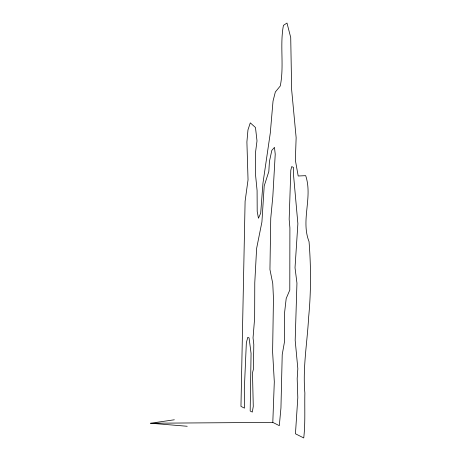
<?xml version="1.0" encoding="UTF-8"?>
<svg xmlns="http://www.w3.org/2000/svg" width="461" height="461" viewBox="0 0 461 461"><rect width="100%" height="100%" fill="white"/><g stroke="black" fill="none" stroke-linecap="round" stroke-linejoin="round"><path stroke-width="0.69" d="M272.803 422.391L274.307 381.754L272.612 351.847L273.454 298.279L272.762 283.538L269.944 269.524L270.751 218.249L272.831 196.415L275.229 154.17L274.468 147.359L271.817 150.395L269.42 161.529L268.826 171.515L264.211 185.904L261.911 222.029L256.616 248.416L254.777 282.714L254.656 317.877L253.043 337.89L253.804 344.448L253.417 369.192L252.49 372.84L253.268 406.395L252.311 412.082L250.179 411.016L251.061 353.351L249.084 337.959L247.793 337.308L246.353 342.753L244.313 389.551L244.457 408.135L240.959 406.377L245.102 201.232L248.041 179.83L246.9 141.976L247.96 129.91L250.294 122.856L255.48 127.524L257.002 140.887L255.521 152.482L255.596 175.399L257.088 190.554L257.198 211.432L258.442 218.232L260.69 213.189L262.954 183.219L270.302 132.924L273.027 101.126L275.338 92.004L280.259 85.994C284.328 66.096 279.666 45.299 283.434 25.372L286.99 23.05L290.724 37.525L291.64 89.665L296.141 137.695L295.357 160.18L298.198 176.004L305.683 175.658C312.944 197.348 300.584 220.185 309.043 241.622C311.031 266.879 311.077 292.286 308.611 317.514C307.262 342.638 302.641 367.82 304.871 393.014C304.519 407.997 305.447 423.037 303.736 437.95L295.449 433.784L297.806 397.687L297.184 378.608L297.829 368.644L295.184 340.322L296.947 283.106L295.023 267.737L297.881 223.671L293.409 173.595L293.507 167.476L291.732 166.582L290.805 170.23L289.168 219.286L289.9 227.884L289.79 290.044L286.189 298.515L284.616 312.379L284.598 341.169L282.218 354.624L280.945 407.979L279.314 425.664L272.803 422.391L150.58 423.233L174.333 419.787M150.58 423.233L187.218 426.269"/></g></svg>
